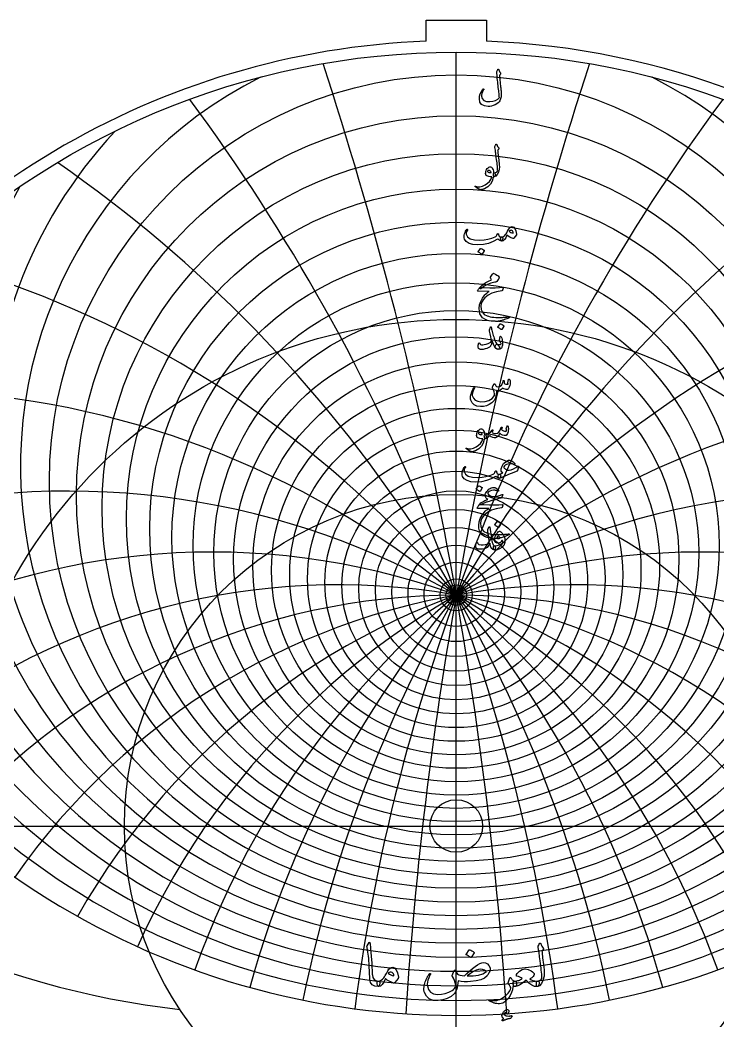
# Model space of a CAD drawing. Header units: millimetres. Extents: x -80 to 80, y -80 to 82.
# Drawn here: x -44.6 to 26.8, y -20 to 82.5 of the extents above; entities that cross this region are included whole.
import ezdxf

# ---------------------------------------------------------------- set-up
doc = ezdxf.new("R2010")
doc.units = ezdxf.units.MM
for name, color, linetype in [('CUT_INNER', 6, 'Continuous'), ('CUT_OUTER', 1, 'Continuous'), ('ENGRAVE', 7, 'Continuous'), ('ENGRAVE_FINE', 8, 'Continuous'), ('TEXT', 5, 'Continuous')]:
    doc.layers.add(name, color=color, linetype=linetype)

msp = doc.modelspace()

# ---------------------------------------------------------------- linework, layer by layer
at = {"layer": 'CUT_INNER'}
msp.add_circle((0, 0), 2.69, dxfattribs=at)
at = {"layer": 'CUT_OUTER'}
for points in [[(-3.08, 82.482), (3.08, 82.482), (3.08, 80.3107)], [(-3.08, 80.3107), (-3.08, 82.482)]]:
    msp.add_lwpolyline(points, dxfattribs=at)
for centre, radius, start, end in [((-0.0002, -0.0002), 80.3699, 149.413866, 87.803582), ((-0.0008, 0.0008), 80.3689, 92.195702, 149.41427)]:
    msp.add_arc(centre, radius, start, end, dxfattribs=at)
at = {"layer": 'ENGRAVE'}
for points in [[(0, -79.2), (0, 79.2)], [(-79.2, 0), (79.2, 0)]]:
    msp.add_lwpolyline(points, dxfattribs=at)
for centre, radius in [((0, 0), 79.2), ((0, 33.845), 38.8369), ((0, 28.7029), 26.8925), ((0, 0), 51.8435), ((0, 25.706), 17.0304), ((0, 0), 33.9362), ((0, 24.1228), 8.2726), ((0, 23.6264), 1.056)]:
    msp.add_circle(centre, radius, dxfattribs=at)
for centre, radius, start, end in [((0, 42.7672), 54.7362, 161.989839, 18.010161), ((0, 59.6391), 79.0226, 201.985792, 338.014208), ((0, -45.0669), 68.6933, 41, 139), ((0, -45.0669), 68.6933, 41, 139), ((-18.3793, 68.5924), 87.9231, 226.370944, 263.540169)]:
    msp.add_arc(centre, radius, start, end, dxfattribs=at)
at = {"layer": 'ENGRAVE_FINE'}
for centre, radius in [((0, 35.2478), 41.6134), ((0, 32.5867), 36.2119), ((0, 31.4563), 33.7199), ((0, 30.4399), 31.3448), ((0, 29.5254), 29.073), ((0, 27.9636), 24.7927), ((0, 27.3002), 22.7645), ((0, 26.7063), 20.7995), ((0, 26.1765), 18.8904), ((0, 25.291), 15.2136), ((0, 24.9278), 13.4344), ((0, 24.6136), 11.6876), ((0, 24.346), 9.9685), ((0, 23.9424), 6.5958), ((0, 23.8034), 4.9339), ((0, 23.7048), 3.2832), ((0, 23.646), 1.6398)]:
    msp.add_circle(centre, radius, dxfattribs=at)
for centre, radius, start, end in [((-389.579, -45.0669), 395.5889, 3.747031, 18.1283), ((-389.579, -45.0669), 395.5889, 3.747031, 18.1283), ((389.579, -45.0669), 395.5889, 161.8717, 176.252969), ((389.579, -45.0669), 395.5889, 161.8717, 176.252969), ((0, 36.815), 44.563, 116.694811, 63.305189), ((-188.7333, -45.0669), 200.8457, 7.543642, 36.486596), ((-188.7333, -45.0669), 200.8457, 7.543642, 36.486596), ((188.7333, -45.0669), 200.8457, 143.513404, 172.456358), ((188.7333, -45.0669), 200.8457, 143.513404, 172.456358), ((0, 38.5703), 47.7117, 137.032807, 42.967193), ((-118.9803, -45.0669), 137.3866, 11.441846, 55.306369), ((-118.9803, -45.0669), 137.3866, 11.441846, 55.306369), ((118.9803, -45.0669), 137.3866, 124.693631, 168.558154), ((118.9803, -45.0669), 137.3866, 124.693631, 168.558154), ((0, 40.5427), 51.0904, 150.83708, 29.16292), ((-81.8655, -45.0669), 106.8678, 15.498747, 74.808085), ((-81.8655, -45.0669), 106.8678, 15.498747, 74.808085), ((81.8655, -45.0669), 106.8678, 105.191915, 164.501253), ((81.8655, -45.0669), 106.8678, 105.191915, 164.501253), ((0, 45.2872), 58.6948, 171.599741, 8.400259), ((0, 48.1564), 63.0223, 180.171885, 359.828115), ((-57.6405, -45.0669), 89.6727, 19.779688, 95.149815), ((-57.6405, -45.0669), 89.6727, 19.779688, 95.149815), ((57.6405, -45.0669), 89.6727, 84.850185, 160.220312), ((57.6405, -45.0669), 89.6727, 84.850185, 160.220312), ((0, 51.4428), 67.789, 187.98681, 352.01319), ((0, 55.233), 73.0841, 195.219112, 344.780888), ((-39.6601, -45.0669), 79.3202, 24.362203, 114.146841), ((-39.6601, -45.0669), 79.3202, 24.362203, 114.146841), ((39.6601, -45.0669), 79.3202, 65.853159, 155.637797), ((39.6601, -45.0669), 79.3202, 65.853159, 155.637797), ((-25.0023, -45.0669), 73.1019, 29.341216, 123.798896), ((-25.0023, -45.0669), 73.1019, 29.341216, 123.798896), ((25.0023, -45.0669), 73.1019, 56.201104, 150.658784), ((25.0023, -45.0669), 73.1019, 56.201104, 150.658784), ((-12.1125, -45.0669), 69.753, 34.836047, 131.966559), ((-12.1125, -45.0669), 69.753, 34.836047, 131.966559), ((12.1125, -45.0669), 69.753, 48.033441, 145.163953), ((12.1125, -45.0669), 69.753, 48.033441, 145.163953), ((0, 112.7436), 142.0752, 236.207433, 303.792567)]:
    msp.add_arc(centre, radius, start, end, dxfattribs=at)
at = {"layer": 'TEXT'}
for points in [[(4.2412, 77.4251), (4.2494, 77.4394), (4.26, 77.4497), (4.2729, 77.4558), (4.2881, 77.4579), (4.3033, 77.4552), (4.3162, 77.4473), (4.3267, 77.4342), (4.3349, 77.4157), (4.3785, 77.3083), (4.4251, 77.2155), (4.4746, 77.1373), (4.527, 77.0738), (4.5425, 77.051), (4.5469, 77.0246), (4.5401, 76.9947), (4.5223, 76.9614), (4.5109, 76.9453), (4.5, 76.9298), (4.4898, 76.9148), (4.4801, 76.9005), (4.471, 76.887), (4.4626, 76.8747), (4.4547, 76.8636), (4.4473, 76.8536), (4.435, 76.8355), (4.4263, 76.8138), (4.421, 76.7887), (4.4192, 76.76), (4.4248, 76.679), (4.4321, 76.5908), (4.4412, 76.4952), (4.452, 76.3923), (4.4643, 76.2821), (4.4778, 76.1645), (4.4924, 76.0397), (4.5082, 75.9075), (4.5259, 75.7756), (4.5416, 75.6516), (4.5552, 75.5356), (4.5668, 75.4274), (4.5766, 75.3269), (4.5849, 75.2336), (4.5918, 75.1477), (4.5972, 75.0691), (4.6034, 74.8364), (4.5843, 74.6159), (4.5401, 74.4078), (4.4708, 74.2119), (4.4031, 74.0969), (4.2986, 73.9906), (4.1572, 73.8931), (3.9789, 73.8044), (3.7857, 73.731), (3.6042, 73.6792), (3.4344, 73.649), (3.2764, 73.6405), (2.8806, 73.695), (2.5972, 73.8443), (2.4262, 74.0884), (2.3677, 74.4274), (2.3882, 74.68), (2.4543, 74.9274), (2.5662, 75.1695), (2.7237, 75.4063), (2.7357, 75.4201), (2.7483, 75.4286), (2.7614, 75.4318), (2.7752, 75.4298), (2.7898, 75.4242), (2.801, 75.4169), (2.8086, 75.4078), (2.8127, 75.397), (2.8156, 75.3809), (2.815, 75.3653), (2.8109, 75.3504), (2.8033, 75.3361), (2.6959, 75.1268), (2.6218, 74.9485), (2.5811, 74.8012), (2.5738, 74.685), (2.6519, 74.4347), (2.8209, 74.26), (3.0805, 74.1607), (3.4309, 74.137), (3.7468, 74.1713), (4.0152, 74.2506), (4.2363, 74.375), (4.4099, 74.5445), (4.4062, 74.6263), (4.3999, 74.7219), (4.391, 74.8312), (4.3794, 74.9543), (4.3649, 75.0915), (4.3472, 75.243), (4.3263, 75.4088), (4.3021, 75.589), (4.2793, 75.7749), (4.2576, 75.9579), (4.2371, 76.1379), (4.2178, 76.315), (4.2, 76.4892), (4.1839, 76.6604), (4.1695, 76.8288), (4.1569, 76.9942), (4.1382, 77.1534), (4.1391, 77.1716), (4.1417, 77.1885), (4.1461, 77.2044), (4.1523, 77.219)], [(3.9579, 69.5259), (3.9895, 69.6023), (4.0141, 69.6629), (4.0316, 69.7077), (4.0422, 69.7367), (4.0504, 69.7552), (4.0609, 69.7683), (4.0738, 69.7762), (4.089, 69.7789), (4.1063, 69.7759), (4.1206, 69.7672), (4.1321, 69.7525), (4.1405, 69.732), (4.1795, 69.6316), (4.226, 69.5412), (4.2802, 69.4607), (4.3419, 69.3901), (4.3592, 69.3676), (4.3642, 69.3421), (4.3569, 69.3137), (4.3373, 69.2824), (4.2342, 69.1372), (4.2412, 69.0722), (4.2483, 69.0084), (4.2553, 68.9457), (4.2623, 68.8843), (4.2693, 68.8239), (4.2764, 68.7648), (4.2834, 68.7069), (4.2904, 68.6501), (4.3551, 68.1243), (4.3946, 67.7133), (4.409, 67.417), (4.3982, 67.2355), (4.3097, 66.9062), (4.1944, 66.6629), (4.0521, 66.5057), (3.8829, 66.4346), (3.8782, 66.4346), (3.8736, 66.4346), (3.8689, 66.4346), (3.8642, 66.4346), (3.8364, 66.4609), (3.8185, 66.5212), (3.8106, 66.6155), (3.8127, 66.7437), (3.8171, 66.7911), (3.8302, 66.8257), (3.8522, 66.8474), (3.8829, 66.8561), (4.0018, 66.8798), (4.1007, 66.9229), (4.1798, 66.9852), (4.2389, 67.0669), (4.235, 67.165), (4.2278, 67.2765), (4.2174, 67.4015), (4.2038, 67.54), (4.1872, 67.6913), (4.1681, 67.855), (4.1463, 68.0309), (4.1218, 68.2191), (4.0993, 68.4042), (4.0785, 68.5704), (4.0595, 68.718), (4.0422, 68.8468), (4.0273, 68.9569), (4.0152, 69.0482), (4.0062, 69.1208), (4, 69.1747), (3.9532, 69.4416), (3.9517, 69.468), (3.952, 69.4908), (3.9541, 69.5101), (3.9579, 69.5259)], [(3.7893, 66.3831), (3.6795, 65.9975), (3.4953, 65.6746), (3.2368, 65.4144), (2.904, 65.2168), (2.8575, 65.1967), (2.8115, 65.1787), (2.7661, 65.1628), (2.7213, 65.1489), (2.6774, 65.1373), (2.6347, 65.1284), (2.5931, 65.1221), (2.5527, 65.1184), (2.452, 65.1328), (2.3185, 65.1852), (2.1522, 65.2756), (1.9532, 65.4041), (1.9318, 65.4226), (1.9192, 65.4404), (1.9154, 65.4577), (1.9204, 65.4744), (1.9315, 65.4873), (1.9461, 65.4931), (1.9643, 65.492), (1.986, 65.4838), (2.1929, 65.4167), (2.4251, 65.417), (2.6824, 65.4846), (2.9649, 65.6196), (3.1956, 65.7762), (3.3864, 65.9603), (3.5375, 66.172), (3.6487, 66.4112), (3.6479, 66.4197), (3.6452, 66.4264), (3.6408, 66.4314), (3.6347, 66.4346), (3.4734, 66.444), (3.3361, 66.4627), (3.2228, 66.4908), (3.1335, 66.5283), (3.0644, 66.5862), (3.0211, 66.6664), (3.0035, 66.7689), (3.0117, 66.8936), (3.0144, 66.9101), (3.0176, 66.927), (3.0214, 66.9441), (3.0258, 66.9615), (3.0308, 66.9795), (3.0363, 66.9984), (3.0425, 67.0182), (3.0492, 67.0388), (3.1042, 67.1726), (3.171, 67.2835), (3.2494, 67.3717), (3.3396, 67.4369), (3.4318, 67.4727), (3.5164, 67.4721), (3.5934, 67.4352), (3.6628, 67.362), (3.7234, 67.2601), (3.7693, 67.1419), (3.8007, 67.0072), (3.8174, 66.8561), (3.8266, 66.8563), (3.8355, 66.8567), (3.8441, 66.8575), (3.8525, 66.8585), (3.8608, 66.8595), (3.8695, 66.8602), (3.8784, 66.8607), (3.8876, 66.8608), (3.9192, 66.8541), (3.9438, 66.8339), (3.9614, 66.8002), (3.9719, 66.7531), (3.9763, 66.7013), (3.9754, 66.6489), (3.9693, 66.5959), (3.9579, 66.5423), (3.9429, 66.4952), (3.9263, 66.4615), (3.9078, 66.4413), (3.8876, 66.4346), (3.7986, 66.4346), (3.798, 66.4261), (3.7963, 66.4147), (3.7934, 66.4003), (3.7893, 66.3831)], [(3.5644, 66.9077), (3.5152, 66.9934), (3.4614, 67.054), (3.4028, 67.0895), (3.3396, 67.0997), (3.3018, 67.0897), (3.2682, 67.0739), (3.2386, 67.0523), (3.2131, 67.0248), (3.2049, 67.0101), (3.2038, 66.9943), (3.2096, 66.9773), (3.2225, 66.9592), (3.2708, 66.9167), (3.3408, 66.8878), (3.4324, 66.8722), (3.5457, 66.8702), (3.5574, 66.8725), (3.5644, 66.8796), (3.5668, 66.8913), (3.5644, 66.9077)], [(1.0679, 61.0465), (1.0846, 61.0646), (1.1019, 61.0723), (1.1197, 61.0693), (1.1382, 61.0559), (1.1522, 61.0383), (1.1569, 61.0184), (1.1522, 60.9961), (1.1382, 60.9716), (1.0668, 60.8609), (1.0211, 60.7584), (1.0012, 60.6642), (1.007, 60.5781), (1.1537, 60.2953), (1.4391, 60.098), (1.8633, 59.9862), (2.4262, 59.9598), (2.844, 59.9906), (3.2448, 60.0547), (3.6285, 60.1522), (3.9953, 60.283), (4.06, 60.3214), (4.1136, 60.3802), (4.1561, 60.4596), (4.1874, 60.5594), (4.1979, 60.5878), (4.2155, 60.6074), (4.2401, 60.6182), (4.2717, 60.6203), (4.2942, 60.6106), (4.3103, 60.591), (4.32, 60.5614), (4.3232, 60.5219), (4.3452, 60.4241), (4.4064, 60.3509), (4.5068, 60.3023), (4.6464, 60.2783), (4.6968, 60.2672), (4.7307, 60.2385), (4.7483, 60.1923), (4.7494, 60.1285), (4.7325, 60.0096), (4.7096, 59.9247), (4.6809, 59.8738), (4.6464, 59.8568), (4.5436, 59.8703), (4.4462, 59.9107), (4.354, 59.978), (4.267, 60.0723), (4.2597, 60.0761), (4.2471, 60.0734), (4.2292, 60.0643), (4.2061, 60.0488), (3.7693, 59.8029), (3.2928, 59.6273), (2.7764, 59.5219), (2.2202, 59.4868), (1.7061, 59.5219), (1.3068, 59.6273), (1.0223, 59.8029), (0.8525, 60.0488), (0.8138, 60.1861), (0.8009, 60.3264), (0.8138, 60.4695), (0.8525, 60.6156), (0.9046, 60.7514), (0.9579, 60.8685), (1.0123, 60.9669), (1.0679, 61.0465)], [(5.7331, 61.3463), (5.8797, 61.2942), (6.0012, 61.1472), (6.0975, 60.9054), (6.1687, 60.5687), (6.1713, 60.5444), (6.1698, 60.5231), (6.1643, 60.5046), (6.1546, 60.4891), (5.897, 60.1659), (5.8791, 60.1463), (5.8584, 60.1343), (5.8346, 60.1299), (5.808, 60.1331), (5.6329, 60.1929), (5.4684, 60.269), (5.3144, 60.3615), (5.171, 60.4704), (5.0554, 60.2019), (4.9286, 60.0102), (4.7907, 59.8951), (4.6417, 59.8568), (4.625, 59.8629), (4.6078, 59.8814), (4.5899, 59.9121), (4.5715, 59.9552), (4.5431, 60.0617), (4.5328, 60.1472), (4.5407, 60.2116), (4.5668, 60.2549), (4.582, 60.2652), (4.5996, 60.2725), (4.6195, 60.2769), (4.6417, 60.2783), (4.7483, 60.2965), (4.8525, 60.3463), (4.9544, 60.4276), (5.0539, 60.5406), (5.0975, 60.6062), (5.1628, 60.7139), (5.2497, 60.8638), (5.3583, 61.0559), (5.4432, 61.1829), (5.534, 61.2737), (5.6306, 61.3281), (5.7331, 61.3463)], [(5.3958, 60.8872), (5.4836, 60.8141), (5.5832, 60.7538), (5.6944, 60.7063), (5.8174, 60.6718), (5.8106, 60.764), (5.7858, 60.8392), (5.7427, 60.8975), (5.6815, 60.9388), (5.611, 60.9601), (5.5398, 60.9587), (5.4681, 60.9344), (5.3958, 60.8872)], [(2.4871, 59.1027), (2.493, 59.1085), (2.5012, 59.1121), (2.5117, 59.1132), (2.5246, 59.1121), (2.6156, 59.0752), (2.7014, 59.0301), (2.7819, 58.9768), (2.8572, 58.9153), (2.8645, 58.906), (2.8677, 58.8966), (2.8668, 58.8872), (2.8618, 58.8779), (2.6417, 58.5219), (2.6335, 58.5134), (2.623, 58.5114), (2.6101, 58.5157), (2.5949, 58.5266), (2.5817, 58.5359), (2.5609, 58.55), (2.5325, 58.5687), (2.4965, 58.5922), (2.4523, 58.6203), (2.3993, 58.653), (2.3375, 58.6905), (2.267, 58.7327), (2.2576, 58.7397), (2.2529, 58.7467), (2.2529, 58.7537), (2.2576, 58.7608)], [(3.9532, 55.6494), (3.5439, 55.5425), (3.1827, 55.4046), (2.8695, 55.2357), (2.6042, 55.0358), (2.5635, 55.0051), (2.5258, 54.9878), (2.4909, 54.984), (2.459, 54.9936), (2.4219, 55.0378), (2.4274, 55.1002), (2.4757, 55.1807), (2.5668, 55.2794), (2.7819, 55.4579), (3.0293, 55.6189), (3.3089, 55.7624), (3.6206, 55.8883), (3.5316, 56.0194), (3.515, 56.0522), (3.507, 56.085), (3.5079, 56.1178), (3.5176, 56.1506), (3.5805, 56.2756), (3.6382, 56.3789), (3.6906, 56.4606), (3.7377, 56.5206), (3.7679, 56.549), (3.7974, 56.5639), (3.8264, 56.5654), (3.8548, 56.5534), (4.0196, 56.4603), (4.1581, 56.373), (4.2702, 56.2917), (4.356, 56.2161), (4.3727, 56.1918), (4.3806, 56.1611), (4.3797, 56.1239), (4.3701, 56.0803), (4.3399, 56.0121), (4.2916, 55.9292), (4.2251, 55.8318), (4.1405, 55.7196), (4.1183, 55.703), (4.0797, 55.6857), (4.0246, 55.6678), (3.9532, 55.6494)], [(2.8478, 55.1061), (3.4488, 55.085), (3.9684, 55.0826), (4.4066, 55.099), (4.7635, 55.1342), (4.7745, 55.1355), (4.784, 55.1347), (4.792, 55.132), (4.7986, 55.1271), (4.8035, 55.1205), (4.8062, 55.1125), (4.807, 55.103), (4.8057, 55.092), (4.7964, 55.0493), (4.7875, 55.01), (4.7789, 54.9743), (4.7705, 54.9421), (4.7625, 54.9134), (4.7547, 54.8883), (4.7472, 54.8666), (4.7401, 54.8484), (4.7249, 54.8195), (4.7073, 54.7981), (4.6874, 54.7843), (4.6651, 54.7782), (4.1241, 54.6801), (3.6534, 54.5264), (3.2529, 54.3171), (2.9227, 54.0522), (2.7559, 53.8616), (2.6347, 53.6599), (2.5591, 53.4471), (2.5293, 53.2231), (2.558, 52.8716), (2.6721, 52.585), (2.8718, 52.3634), (3.1569, 52.2067), (3.3048, 52.1593), (3.4672, 52.1201), (3.6443, 52.0891), (3.8361, 52.0662), (4.0422, 52.0513), (4.2623, 52.044), (4.4965, 52.0443), (4.7448, 52.0522), (4.833, 52.0571), (4.9198, 52.0627), (5.0052, 52.0689), (5.089, 52.0756), (5.1708, 52.0829), (5.25, 52.0908), (5.3266, 52.0993), (5.4005, 52.1084), (5.423, 52.1095), (5.4391, 52.1037), (5.4488, 52.0908), (5.452, 52.0709), (5.4503, 52.0478), (5.445, 52.0299), (5.4362, 52.0173), (5.4239, 52.01), (5.2916, 51.9541), (5.1663, 51.9035), (5.048, 51.8581), (4.9368, 51.818), (4.8329, 51.7828), (4.7366, 51.7524), (4.6479, 51.7266), (4.5668, 51.7056), (4.4905, 51.69), (4.4163, 51.6763), (4.3441, 51.6643), (4.274, 51.654), (4.2057, 51.6461), (4.1388, 51.6412), (4.0734, 51.6391), (4.0094, 51.64), (3.5726, 51.6739), (3.2085, 51.7477), (2.9169, 51.8613), (2.6979, 52.0147), (2.5372, 52.2064), (2.4251, 52.4304), (2.3615, 52.6865), (2.3466, 52.9749), (2.3926, 53.3326), (2.5024, 53.6798), (2.676, 54.0165), (2.9134, 54.3426), (3.0062, 54.4412), (3.1113, 54.5358), (3.2287, 54.6262), (3.3583, 54.7126), (2.2248, 54.722), (2.1976, 54.7337), (2.1862, 54.7548), (2.1906, 54.7852), (2.2108, 54.825), (2.2488, 54.883), (2.2834, 54.9351), (2.3144, 54.9813), (2.3419, 55.0217), (2.3659, 55.056), (2.3864, 55.0838), (2.4034, 55.1052), (2.4169, 55.1201), (2.4473, 55.1227), (2.5293, 55.1213), (2.6628, 55.1157), (2.8478, 55.1061)], [(4.4942, 51.3872), (4.5, 51.393), (4.5082, 51.3965), (4.5188, 51.3977), (4.5316, 51.3965), (4.6227, 51.3596), (4.7085, 51.3146), (4.789, 51.2613), (4.8642, 51.1998), (4.8715, 51.1904), (4.8747, 51.1811), (4.8739, 51.1717), (4.8689, 51.1623), (4.6487, 50.8064), (4.6405, 50.7979), (4.63, 50.7958), (4.6171, 50.8002), (4.6019, 50.811), (4.5887, 50.8204), (4.5679, 50.8345), (4.5395, 50.8532), (4.5035, 50.8766), (4.4593, 50.9047), (4.4064, 50.9375), (4.3446, 50.975), (4.274, 51.0171), (4.2647, 51.0242), (4.26, 51.0312), (4.26, 51.0382), (4.2647, 51.0452)], [(3.5902, 50.9844), (3.6171, 50.8615), (3.6464, 50.7367), (3.678, 50.6098), (3.712, 50.4808), (3.7483, 50.3492), (3.7869, 50.2144), (3.8279, 50.0764), (3.8712, 49.9352), (3.9587, 49.6811), (4.0387, 49.4902), (4.111, 49.3626), (4.1757, 49.2982), (4.2322, 49.2598), (4.2893, 49.2057), (4.3469, 49.1357), (4.4052, 49.0499), (4.4602, 48.9436), (4.4754, 48.8637), (4.4508, 48.8102), (4.3864, 48.7829), (4.1783, 48.804), (3.9942, 48.9422), (3.834, 49.1975), (3.6979, 49.5698), (3.695, 49.576), (3.6909, 49.5804), (3.6856, 49.583), (3.6792, 49.5839), (3.6745, 49.583), (3.6698, 49.5804), (3.6651, 49.576), (3.6604, 49.5698), (3.6473, 49.5095), (3.6312, 49.4457), (3.6121, 49.3784), (3.5902, 49.3075), (3.5662, 49.2405), (3.541, 49.1846), (3.5147, 49.1398), (3.4871, 49.1061), (3.3882, 49.0198), (3.2647, 48.9434), (3.1165, 48.8769), (2.9438, 48.8204), (2.7682, 48.7785), (2.6159, 48.7607), (2.4871, 48.7668), (2.3817, 48.797), (2.2916, 48.8725), (2.2506, 49.0054), (2.2588, 49.1957), (2.3162, 49.4434), (2.3217, 49.4516), (2.3291, 49.4574), (2.3381, 49.4609), (2.349, 49.4621), (2.3618, 49.4606), (2.3724, 49.4562), (2.3806, 49.4489), (2.3864, 49.4387), (2.4087, 49.3869), (2.4333, 49.3438), (2.4602, 49.3096), (2.4895, 49.2841), (2.5808, 49.2501), (2.7049, 49.242), (2.8618, 49.2595), (3.0515, 49.3028), (3.2538, 49.3678), (3.411, 49.441), (3.5231, 49.5224), (3.5902, 49.612), (3.6013, 49.7027), (3.5832, 49.8579), (3.5357, 50.0774), (3.459, 50.3614), (3.4222, 50.511), (3.4005, 50.6319), (3.3941, 50.7241), (3.4028, 50.7876), (3.4918, 51.0406), (3.5015, 51.0672), (3.5117, 51.0862), (3.5226, 51.0976), (3.534, 51.1014), (3.548, 51.0941), (3.5621, 51.0722), (3.5761, 51.0356), (3.5902, 50.9844)], [(4.5363, 49.4715), (4.5088, 49.5174), (4.4825, 49.5569), (4.4573, 49.59), (4.4333, 49.6167), (4.416, 49.6395), (4.4064, 49.6658), (4.4043, 49.6957), (4.4099, 49.7291), (4.5082, 50.085), (4.522, 50.1161), (4.5398, 50.1249), (4.5618, 50.1114), (4.5879, 50.0757), (4.6271, 49.9999), (4.6605, 49.9082), (4.688, 49.8008), (4.7096, 49.6776), (4.7222, 49.5593), (4.7272, 49.4434), (4.7246, 49.3298), (4.7143, 49.2185), (4.6976, 49.1216), (4.6757, 49.037), (4.6484, 48.9647), (4.616, 48.9047), (4.5758, 48.8602), (4.5211, 48.8251), (4.4517, 48.7993), (4.3677, 48.7829), (4.2816, 48.7797), (4.2014, 48.7935), (4.1271, 48.8242), (4.0586, 48.8719), (4.0056, 48.9325), (3.9778, 49.0019), (3.9751, 49.0801), (3.9977, 49.167), (4.0337, 49.2381), (4.0761, 49.2829), (4.125, 49.3014), (4.1804, 49.2935), (4.308, 49.2627), (4.4192, 49.2595), (4.5141, 49.2838), (4.5925, 49.3356), (4.5943, 49.3494), (4.5855, 49.3766), (4.5662, 49.4173), (4.5363, 49.4715)], [(5.3443, 45.6951), (5.3525, 45.7156), (5.363, 45.7302), (5.3759, 45.739), (5.3911, 45.742), (5.4107, 45.7396), (5.4274, 45.7326), (5.4412, 45.7209), (5.452, 45.7045), (5.4787, 45.6459), (5.4977, 45.5733), (5.5091, 45.4867), (5.5129, 45.386), (5.5027, 45.2215), (5.4719, 45.0651), (5.4207, 44.917), (5.349, 44.7771), (5.3244, 44.7434), (5.2975, 44.7174), (5.2682, 44.6989), (5.2366, 44.6881), (5.1221, 44.6808), (4.9989, 44.701), (4.8668, 44.7487), (4.726, 44.8239), (4.6075, 44.6614), (4.4672, 44.5534), (4.3054, 44.4998), (4.1218, 44.5007), (4.1158, 44.4019), (4.1072, 44.3069), (4.0959, 44.2157), (4.082, 44.1284), (4.0655, 44.0442), (4.0463, 43.9627), (4.0245, 43.8838), (4, 43.8075), (3.9432, 43.6699), (3.8665, 43.5429), (3.7699, 43.4264), (3.6534, 43.3204), (3.3809, 43.1389), (3.0925, 43.0113), (2.7884, 42.9375), (2.4684, 42.9176), (2.108, 42.9665), (1.8232, 43.0944), (1.6139, 43.3014), (1.4801, 43.5874), (1.462, 43.6904), (1.459, 43.8122), (1.4713, 43.9527), (1.4988, 44.112), (1.543, 44.2864), (1.6054, 44.4679), (1.6859, 44.6565), (1.7846, 44.852), (1.7925, 44.8643), (1.8021, 44.8731), (1.8135, 44.8784), (1.8267, 44.8801), (1.8399, 44.8789), (1.8513, 44.8754), (1.861, 44.8696), (1.8689, 44.8614), (1.8741, 44.8494), (1.8759, 44.8368), (1.8741, 44.8236), (1.8689, 44.8099), (1.7436, 44.5496), (1.6628, 44.3356), (1.6265, 44.1679), (1.6347, 44.0464), (1.7529, 43.7785), (1.9391, 43.5839), (2.1932, 43.4624), (2.5152, 43.4141), (2.9655, 43.4428), (3.3466, 43.5569), (3.6587, 43.7566), (3.9017, 44.0417), (3.9008, 44.2296), (3.87, 44.4281), (3.8095, 44.6371), (3.719, 44.8567), (3.7076, 44.8789), (3.7014, 44.8989), (3.7006, 44.9164), (3.7049, 44.9316), (3.7301, 44.9839), (3.7541, 45.0329), (3.777, 45.0787), (3.7986, 45.1213), (3.8191, 45.1601), (3.8384, 45.1945), (3.8566, 45.2245), (3.8736, 45.2501), (3.8832, 45.261), (3.8935, 45.2654), (3.9043, 45.2633), (3.9157, 45.2548), (3.9216, 45.2484), (3.9298, 45.2384), (3.9403, 45.225), (3.9532, 45.208), (3.9678, 45.1875), (3.9836, 45.1635), (4.0006, 45.136), (4.0188, 45.1049), (4.0556, 45.0452), (4.0867, 45.0019), (4.1119, 44.975), (4.1312, 44.9644), (4.253, 44.9542), (4.3747, 44.975), (4.4965, 45.0268), (4.6183, 45.1096), (4.6625, 45.1647), (4.7061, 45.2548), (4.7492, 45.3801), (4.7916, 45.5405), (4.7957, 45.5558), (4.8033, 45.5686), (4.8144, 45.5792), (4.8291, 45.5874), (4.8428, 45.5927), (4.856, 45.5944), (4.8686, 45.5927), (4.8806, 45.5874), (4.8985, 45.5581), (4.9052, 45.5031), (4.9008, 45.4223), (4.8853, 45.3157), (4.9798, 45.2578), (5.0808, 45.2197), (5.1883, 45.2016), (5.3021, 45.2033), (5.3007, 45.2376), (5.2963, 45.2654), (5.289, 45.2867), (5.2787, 45.3017), (5.267, 45.3157), (5.26, 45.3298), (5.2576, 45.3438), (5.26, 45.3579)], [(2.8689, 39.569), (2.7591, 39.1835), (2.575, 38.8606), (2.3165, 38.6004), (1.9836, 38.4028), (1.9371, 38.3827), (1.8911, 38.3647), (1.8457, 38.3487), (1.8009, 38.3348), (1.757, 38.3233), (1.7143, 38.3143), (1.6727, 38.308), (1.6323, 38.3044), (1.5316, 38.3187), (1.3981, 38.3711), (1.2319, 38.4616), (1.0328, 38.5901), (1.0114, 38.6085), (0.9988, 38.6264), (0.995, 38.6437), (1, 38.6604), (1.0111, 38.6732), (1.0258, 38.6791), (1.0439, 38.6779), (1.0656, 38.6697), (1.2725, 38.6027), (1.5047, 38.603), (1.762, 38.6706), (2.0445, 38.8056), (2.2752, 38.9622), (2.4661, 39.1463), (2.6171, 39.358), (2.7284, 39.5971), (2.7275, 39.6056), (2.7248, 39.6124), (2.7205, 39.6173), (2.7143, 39.6206), (2.553, 39.6299), (2.4157, 39.6487), (2.3024, 39.6768), (2.2131, 39.7142), (2.144, 39.7722), (2.1007, 39.8524), (2.0832, 39.9549), (2.0913, 40.0796), (2.094, 40.0961), (2.0972, 40.113), (2.101, 40.1301), (2.1054, 40.1475), (2.1104, 40.1655), (2.1159, 40.1844), (2.1221, 40.2041), (2.1288, 40.2248), (2.1839, 40.3586), (2.2506, 40.4695), (2.3291, 40.5576), (2.4192, 40.6229), (2.5114, 40.6586), (2.596, 40.658), (2.673, 40.6212), (2.7424, 40.548), (2.803, 40.4461), (2.849, 40.3278), (2.8803, 40.1932), (2.897, 40.0421), (2.9062, 40.0423), (2.9151, 40.0427), (2.9238, 40.0434), (2.9321, 40.0444), (2.9404, 40.0455), (2.9491, 40.0462), (2.958, 40.0466), (2.9672, 40.0468), (2.9988, 40.0401), (3.0234, 40.0199), (3.041, 39.9862), (3.0515, 39.9391), (3.0559, 39.8872), (3.0551, 39.8348), (3.0489, 39.7819), (3.0375, 39.7283), (3.0226, 39.6812), (3.0059, 39.6475), (2.9874, 39.6273), (2.9672, 39.6206), (2.8782, 39.6206), (2.8777, 39.6121), (2.8759, 39.6007), (2.873, 39.5863), (2.8689, 39.569)], [(2.644, 40.0936), (2.5949, 40.1794), (2.541, 40.24), (2.4825, 40.2754), (2.4192, 40.2857), (2.3815, 40.2757), (2.3478, 40.2599), (2.3182, 40.2382), (2.2928, 40.2107), (2.2846, 40.1961), (2.2834, 40.1803), (2.2892, 40.1633), (2.3021, 40.1452), (2.3504, 40.1027), (2.4204, 40.0737), (2.512, 40.0582), (2.6253, 40.0562), (2.637, 40.0585), (2.644, 40.0655), (2.6464, 40.0772), (2.644, 40.0936)], [(5.2342, 40.9555), (5.2445, 40.9625), (5.2565, 40.9601), (5.2702, 40.9484), (5.2857, 40.9274), (5.3024, 40.8916), (5.315, 40.8407), (5.3235, 40.7745), (5.3279, 40.6932), (5.3294, 40.6007), (5.3244, 40.5105), (5.313, 40.4227), (5.2951, 40.3372), (5.243, 40.1709), (5.185, 40.0515), (5.1212, 39.9789), (5.0516, 39.9531), (4.8867, 39.9628), (4.7342, 40.0058), (4.594, 40.0822), (4.4661, 40.192), (4.3782, 40.019), (4.274, 39.884), (4.1534, 39.7871), (4.0164, 39.7283), (3.8727, 39.7154), (3.7272, 39.7517), (3.5799, 39.8372), (3.4309, 39.9718), (3.3103, 39.8182), (3.1921, 39.7084), (3.0761, 39.6425), (2.9625, 39.6206), (2.9397, 39.6334), (2.9181, 39.6721), (2.8976, 39.7365), (2.8782, 39.8266), (2.8712, 39.9156), (2.8829, 39.9812), (2.9134, 40.0234), (2.9625, 40.0421), (3.1786, 40.091), (3.3677, 40.1861), (3.5299, 40.3275), (3.6651, 40.5152), (3.6724, 40.5254), (3.6804, 40.5327), (3.6888, 40.5371), (3.6979, 40.5386), (3.709, 40.5374), (3.719, 40.5339), (3.7278, 40.5281), (3.7354, 40.5199), (3.7398, 40.4947), (3.7295, 40.4519), (3.7046, 40.3916), (3.6651, 40.3138), (3.7169, 40.2538), (3.7974, 40.2096), (3.9066, 40.1812), (4.0445, 40.1686), (4.2164, 40.2046), (4.3665, 40.322), (4.4951, 40.5207), (4.6019, 40.8009), (4.6072, 40.8152), (4.6136, 40.8255), (4.6212, 40.8316), (4.63, 40.8337), (4.6432, 40.8325), (4.6546, 40.829), (4.6643, 40.8231), (4.6722, 40.8149), (4.678, 40.8032), (4.6815, 40.7915), (4.6827, 40.7798), (4.6815, 40.7681), (4.6347, 40.5714), (4.6894, 40.5228), (4.7553, 40.48), (4.8323, 40.4432), (4.9204, 40.4121), (5.0062, 40.3919), (5.0715, 40.3875), (5.1163, 40.399), (5.1405, 40.4262), (5.1485, 40.4678), (5.1441, 40.5269), (5.1274, 40.6036), (5.0984, 40.6978), (5.1034, 40.7245), (5.1277, 40.7763), (5.1713, 40.8533), (5.2342, 40.9555)], [(6.3747, 36.7485), (6.2811, 36.3738), (6.2705, 36.3556), (6.253, 36.3387), (6.2284, 36.3229), (6.1968, 36.3082), (6.1266, 36.2835), (6.0521, 36.2561), (5.9733, 36.2261), (5.89, 36.1935), (5.8023, 36.1585), (5.7102, 36.1215), (5.6138, 36.0824), (5.5129, 36.0412), (4.4356, 35.5729), (4.3864, 35.5837), (4.3466, 35.6162), (4.3162, 35.6703), (4.2951, 35.7462), (4.2916, 35.8267), (4.3138, 35.8949), (4.3619, 35.9508), (4.4356, 35.9944), (4.4448, 35.9986), (4.4631, 36.0067), (4.4905, 36.0186), (4.527, 36.0342), (4.5722, 36.0534), (4.6259, 36.0758), (4.6881, 36.1014), (4.7588, 36.1302), (4.6678, 36.2236), (4.6101, 36.3258), (4.5858, 36.4367), (4.5949, 36.5565), (4.685, 36.8413), (4.8384, 37.0822), (5.0551, 37.2792), (5.3349, 37.4323), (5.3961, 37.4467), (5.4672, 37.4429), (5.5483, 37.4209), (5.6394, 37.3808), (5.7339, 37.3261), (5.8209, 37.2649), (5.9002, 37.1973), (5.9719, 37.1232), (5.9921, 37.096), (6.0012, 37.0705), (5.9992, 37.0468), (5.986, 37.0249), (5.9661, 37.0079), (5.9438, 36.9991), (5.9192, 36.9985), (5.8923, 37.0061), (5.7521, 37.0503), (5.6031, 37.0705), (5.4453, 37.0667), (5.2787, 37.0389), (5.128, 36.9938), (5.0082, 36.9335), (4.9195, 36.858), (4.8619, 36.7672), (4.856, 36.7268), (4.8712, 36.6806), (4.9075, 36.6285), (4.9649, 36.5705), (5.0305, 36.5178), (5.0961, 36.4768), (5.1616, 36.4476), (5.2272, 36.43), (5.4236, 36.425), (5.6335, 36.4663), (5.8569, 36.5538), (6.0937, 36.6876), (6.1192, 36.7037), (6.1441, 36.7192), (6.1684, 36.7342), (6.1921, 36.7485), (6.2149, 36.762), (6.2366, 36.7743), (6.2571, 36.7854), (6.2764, 36.7953), (6.33, 36.8205), (6.3642, 36.8211), (6.3791, 36.7971), (6.3747, 36.7485)], [(0.8618, 36.7626), (0.8785, 36.7807), (0.8958, 36.7883), (0.9136, 36.7854), (0.9321, 36.7719), (0.9461, 36.7544), (0.9508, 36.7345), (0.9461, 36.7122), (0.9321, 36.6876), (0.8607, 36.577), (0.815, 36.4745), (0.7951, 36.3802), (0.8009, 36.2942), (0.9476, 36.0114), (1.233, 35.8141), (1.6572, 35.7022), (2.2202, 35.6759), (2.6379, 35.7066), (3.0387, 35.7707), (3.4224, 35.8682), (3.7893, 35.9991), (3.8539, 36.0374), (3.9075, 36.0963), (3.95, 36.1756), (3.9813, 36.2754), (3.9918, 36.3038), (4.0094, 36.3234), (4.034, 36.3343), (4.0656, 36.3363), (4.0881, 36.3267), (4.1042, 36.307), (4.1139, 36.2775), (4.1171, 36.238), (4.1391, 36.1402), (4.2003, 36.067), (4.3007, 36.0184), (4.4403, 35.9944), (4.4907, 35.9833), (4.5246, 35.9546), (4.5422, 35.9083), (4.5434, 35.8445), (4.5264, 35.7257), (4.5035, 35.6408), (4.4749, 35.5898), (4.4403, 35.5729), (4.3376, 35.5863), (4.2401, 35.6267), (4.1479, 35.694), (4.0609, 35.7883), (4.0536, 35.7921), (4.041, 35.7895), (4.0232, 35.7804), (4, 35.7649), (3.5633, 35.519), (3.0867, 35.3433), (2.5703, 35.238), (2.0141, 35.2028), (1.5, 35.238), (1.1007, 35.3433), (0.8162, 35.519), (0.6464, 35.7649), (0.6077, 35.9022), (0.5949, 36.0424), (0.6077, 36.1856), (0.6464, 36.3316), (0.6985, 36.4675), (0.7518, 36.5846), (0.8062, 36.6829), (0.8618, 36.7626)], [(2.281, 34.8187), (2.2869, 34.8246), (2.2951, 34.8281), (2.3056, 34.8293), (2.3185, 34.8281), (2.4096, 34.7912), (2.4953, 34.7461), (2.5758, 34.6929), (2.6511, 34.6314), (2.6584, 34.622), (2.6616, 34.6127), (2.6607, 34.6033), (2.6558, 34.5939), (2.4356, 34.2379), (2.4274, 34.2295), (2.4169, 34.2274), (2.404, 34.2318), (2.3888, 34.2426), (2.3756, 34.252), (2.3548, 34.2661), (2.3264, 34.2848), (2.2904, 34.3082), (2.2462, 34.3363), (2.1932, 34.3691), (2.1315, 34.4066), (2.0609, 34.4487), (2.0515, 34.4557), (2.0469, 34.4628), (2.0469, 34.4698), (2.0515, 34.4768)], [(4.7518, 33.9137), (4.7556, 33.8806), (4.7342, 33.8188), (4.6877, 33.7283), (4.616, 33.6092), (4.6007, 33.5899), (4.5832, 33.5741), (4.5633, 33.5618), (4.541, 33.553), (4.2412, 33.4704), (3.9743, 33.3961), (3.7401, 33.3299), (3.5387, 33.272), (3.37, 33.2225), (3.2342, 33.1818), (3.1312, 33.1499), (3.0609, 33.1268), (2.4942, 32.8738), (2.4543, 32.8709), (2.4239, 32.8762), (2.4028, 32.8896), (2.3911, 32.9113), (2.3908, 32.9192), (2.3946, 32.9289), (2.4025, 32.9403), (2.4145, 32.9535), (2.5299, 33.0618), (2.7026, 33.1759), (2.9327, 33.296), (3.2202, 33.4218), (3.142, 33.4886), (3.0761, 33.553), (3.0226, 33.6151), (2.9813, 33.6748), (2.9558, 33.7401), (2.9497, 33.8188), (2.9628, 33.911), (2.9953, 34.0167), (3.048, 34.1268), (3.1218, 34.2368), (3.2166, 34.3469), (3.3326, 34.457), (3.4587, 34.5521), (3.5796, 34.6174), (3.6953, 34.6528), (3.8056, 34.6584), (3.9552, 34.6282), (4.0902, 34.5659), (4.2105, 34.4713), (4.3162, 34.3446), (4.3256, 34.3288), (4.3302, 34.3141), (4.3302, 34.3007), (4.3256, 34.2884), (4.3153, 34.2769), (4.3033, 34.2708), (4.2895, 34.2699), (4.274, 34.2743), (4.2051, 34.2963), (4.1388, 34.3153), (4.0751, 34.3314), (4.0141, 34.3446), (3.956, 34.3545), (3.9011, 34.361), (3.8494, 34.3639), (3.801, 34.3633), (3.5993, 34.3396), (3.4298, 34.2825), (3.2925, 34.1921), (3.1874, 34.0682), (3.2992, 33.921), (3.4239, 33.8118), (3.5615, 33.7406), (3.712, 33.7076), (3.9359, 33.7052), (4.1768, 33.7404), (4.4347, 33.813), (4.7096, 33.923), (4.721, 33.9259), (4.7319, 33.9254), (4.7421, 33.9213), (4.7518, 33.9137)], [(2.808, 32.8879), (3.409, 32.8668), (3.9286, 32.8645), (4.3668, 32.8809), (4.7237, 32.916), (4.7347, 32.9173), (4.7442, 32.9166), (4.7522, 32.9138), (4.7588, 32.909), (4.7636, 32.9024), (4.7664, 32.8943), (4.7672, 32.8848), (4.7658, 32.8738), (4.7566, 32.8311), (4.7477, 32.7919), (4.7391, 32.7562), (4.7307, 32.724), (4.7227, 32.6953), (4.7149, 32.6701), (4.7074, 32.6484), (4.7003, 32.6303), (4.685, 32.6013), (4.6675, 32.5799), (4.6476, 32.5662), (4.6253, 32.56), (4.0843, 32.4619), (3.6136, 32.3083), (3.2131, 32.0989), (2.8829, 31.834), (2.7161, 31.6434), (2.5949, 31.4417), (2.5193, 31.2289), (2.4895, 31.005), (2.5182, 30.6534), (2.6323, 30.3668), (2.832, 30.1452), (3.1171, 29.9886), (3.265, 29.9411), (3.4274, 29.9019), (3.6045, 29.8709), (3.7963, 29.8481), (4.0024, 29.8331), (4.2225, 29.8258), (4.4567, 29.8261), (4.7049, 29.834), (4.7932, 29.839), (4.88, 29.8445), (4.9653, 29.8507), (5.0492, 29.8574), (5.131, 29.8647), (5.2102, 29.8726), (5.2868, 29.8811), (5.3607, 29.8902), (5.3832, 29.8914), (5.3993, 29.8855), (5.409, 29.8726), (5.4122, 29.8527), (5.4105, 29.8296), (5.4052, 29.8118), (5.3964, 29.7992), (5.3841, 29.7918), (5.2518, 29.7359), (5.1265, 29.6853), (5.0082, 29.6399), (4.897, 29.5998), (4.7931, 29.5647), (4.6968, 29.5342), (4.6081, 29.5085), (4.527, 29.4874), (4.4507, 29.4719), (4.3765, 29.4581), (4.3043, 29.4461), (4.2342, 29.4359), (4.1659, 29.428), (4.099, 29.423), (4.0335, 29.4209), (3.9696, 29.4218), (3.5328, 29.4558), (3.1686, 29.5296), (2.8771, 29.6431), (2.6581, 29.7965), (2.4974, 29.9883), (2.3853, 30.2122), (2.3217, 30.4684), (2.3068, 30.7567), (2.3528, 31.1145), (2.4625, 31.4616), (2.6361, 31.7983), (2.8736, 32.1244), (2.9664, 32.2231), (3.0714, 32.3176), (3.1888, 32.4081), (3.3185, 32.4944), (2.185, 32.5038), (2.1578, 32.5155), (2.1464, 32.5366), (2.1508, 32.567), (2.171, 32.6069), (2.209, 32.6648), (2.2436, 32.7169), (2.2746, 32.7632), (2.3021, 32.8036), (2.3261, 32.8378), (2.3466, 32.8656), (2.3636, 32.887), (2.3771, 32.9019), (2.4075, 32.9046), (2.4895, 32.9031), (2.623, 32.8975), (2.808, 32.8879)], [(4.1874, 31.1504), (4.1932, 31.1563), (4.2014, 31.1598), (4.212, 31.1609), (4.2249, 31.1598), (4.3159, 31.1229), (4.4017, 31.0778), (4.4822, 31.0245), (4.5574, 30.9631), (4.5647, 30.9537), (4.5679, 30.9443), (4.5671, 30.935), (4.5621, 30.9256), (4.3419, 30.5696), (4.3338, 30.5611), (4.3232, 30.5591), (4.3103, 30.5635), (4.2951, 30.5743), (4.2819, 30.5837), (4.2612, 30.5977), (4.2328, 30.6164), (4.1967, 30.6399), (4.1525, 30.668), (4.0996, 30.7008), (4.0378, 30.7382), (3.9672, 30.7804), (3.9579, 30.7874), (3.9532, 30.7944), (3.9532, 30.8015), (3.9579, 30.8085)], [(3.897, 28.668), (3.9309, 28.6516), (3.9579, 28.6258), (3.9778, 28.5907), (3.9907, 28.5462), (3.9991, 28.4911), (4.0012, 28.4384), (3.9968, 28.3881), (3.986, 28.3401), (3.9699, 28.2991), (3.9497, 28.2698), (3.9254, 28.2523), (3.897, 28.2464), (3.7568, 28.2853), (3.6405, 28.3834), (3.5483, 28.5406), (3.4801, 28.757), (3.4713, 28.7943), (3.4637, 28.8266), (3.4573, 28.854), (3.452, 28.8764), (3.4479, 28.8938), (3.445, 28.9062), (3.4432, 28.9137), (3.4426, 28.9162), (3.4356, 28.93), (3.4286, 28.9338), (3.4216, 28.9276), (3.4145, 28.9115), (3.3349, 28.7318), (3.2459, 28.5907), (3.1476, 28.4882), (3.0398, 28.4244), (2.8835, 28.3752), (2.7003, 28.3448), (2.4901, 28.3331), (2.2529, 28.3401), (2.0946, 28.389), (2.0082, 28.5075), (1.9939, 28.6958), (2.0515, 28.9537), (2.0647, 28.9847), (2.0808, 29.0075), (2.0998, 29.0222), (2.1218, 29.0286), (2.1435, 29.0266), (2.1616, 29.0157), (2.1762, 28.9961), (2.1874, 28.9677), (2.2111, 28.9071), (2.2401, 28.8612), (2.2743, 28.8298), (2.3138, 28.8132), (2.5354, 28.7792), (2.7459, 28.7757), (2.9453, 28.8026), (3.1335, 28.86), (3.2152, 28.9027), (3.2822, 28.9607), (3.3346, 29.0339), (3.3724, 29.1223), (3.37, 29.1642), (3.3583, 29.2616), (3.3373, 29.4147), (3.3068, 29.6235), (3.2913, 29.7351), (3.2775, 29.836), (3.2655, 29.926), (3.2553, 30.0052), (3.2465, 30.073), (3.2389, 30.1287), (3.2325, 30.1725), (3.2272, 30.2043), (3.2228, 30.2529), (3.2237, 30.2956), (3.2298, 30.3325), (3.2412, 30.3635), (3.2594, 30.402), (3.2764, 30.4379), (3.2922, 30.4711), (3.3068, 30.5017), (3.32, 30.5296), (3.3314, 30.555), (3.3411, 30.5777), (3.349, 30.5977), (3.3572, 30.6138), (3.3677, 30.6246), (3.3806, 30.6302), (3.3958, 30.6305), (3.4125, 30.6241), (3.4251, 30.6141), (3.4336, 30.6006), (3.438, 30.5837), (3.4665, 30.3441), (3.4959, 30.117), (3.5262, 29.9026), (3.5574, 29.7008), (3.5892, 29.5115), (3.6212, 29.3348), (3.6536, 29.1707), (3.6862, 29.0192), (3.7257, 28.8779), (3.774, 28.7722), (3.8311, 28.7022), (3.897, 28.668)], [(4.4356, 30.1621), (4.4678, 30.1574), (4.5035, 30.1434), (4.5428, 30.12), (4.5855, 30.0872), (4.7685, 29.8922), (4.8958, 29.6726), (4.9675, 29.4285), (4.9836, 29.1598), (4.9693, 29.0198), (4.9403, 28.8951), (4.8967, 28.7856), (4.8384, 28.6914), (4.6496, 28.4967), (4.4298, 28.3577), (4.1789, 28.2742), (3.897, 28.2464), (3.8686, 28.2531), (3.8443, 28.2733), (3.8241, 28.307), (3.808, 28.3541), (3.802, 28.3802), (3.798, 28.4068), (3.7961, 28.4341), (3.7963, 28.4619), (3.7979, 28.4894), (3.8004, 28.5157), (3.8037, 28.5409), (3.808, 28.5649), (3.8206, 28.6065), (3.8396, 28.6375), (3.8651, 28.658), (3.897, 28.668), (4.1716, 28.7048), (4.4099, 28.7733), (4.6119, 28.8735), (4.7775, 29.0052), (4.7696, 29.0711), (4.76, 29.1235), (4.7486, 29.1624), (4.7354, 29.1879), (4.7196, 29.2098), (4.7049, 29.2242), (4.6915, 29.2309), (4.6792, 29.23), (4.6707, 29.2271), (4.664, 29.223), (4.659, 29.2177), (4.6558, 29.2113), (4.6107, 29.1188), (4.5551, 29.0474), (4.4889, 28.997), (4.4122, 28.9677), (4.1894, 28.9505), (4.0363, 29.0111), (3.9529, 29.1495), (3.9391, 29.3659), (3.9579, 29.49), (3.9953, 29.6188), (4.0515, 29.7523), (4.1265, 29.8904), (4.2055, 30.0093), (4.2834, 30.0942), (4.3601, 30.1451), (4.4356, 30.1621)], [(4.2811, 29.6563), (4.2345, 29.6431), (4.1979, 29.6082), (4.1713, 29.5517), (4.1546, 29.4736), (4.1549, 29.4613), (4.1558, 29.4525), (4.1572, 29.4472), (4.1593, 29.4455), (4.2064, 29.4341), (4.2541, 29.4279), (4.3024, 29.427), (4.3513, 29.4314), (4.3943, 29.4405), (4.4298, 29.4537), (4.4576, 29.4709), (4.4778, 29.4923), (4.4251, 29.5676), (4.3747, 29.62), (4.3267, 29.6495), (4.2811, 29.6563)], [(-8.9056, -11.9364), (-8.8935, -11.9176), (-8.8822, -11.9051), (-8.8716, -11.8989), (-8.8619, -11.8989), (-8.8471, -11.9071), (-8.8338, -11.9317), (-8.8221, -11.9727), (-8.8119, -12.03), (-8.7604, -12.4965), (-8.7182, -12.9278), (-8.6855, -13.324), (-8.662, -13.685), (-8.647, -13.9938), (-8.6332, -14.2705), (-8.6205, -14.5152), (-8.609, -14.728), (-8.599, -14.9087), (-8.591, -15.0574), (-8.585, -15.1741), (-8.5809, -15.2588), (-8.5254, -15.5125), (-8.4029, -15.6991), (-8.2132, -15.8185), (-7.9563, -15.8708), (-7.8849, -15.8896), (-7.8392, -15.9333), (-7.8193, -16.002), (-7.8252, -16.0956), (-7.8545, -16.2432), (-7.8861, -16.3486), (-7.92, -16.4118), (-7.9563, -16.4329), (-8.3178, -16.3853), (-8.584, -16.2424), (-8.7549, -16.0043), (-8.8307, -15.671), (-8.8426, -15.5115), (-8.8533, -15.3517), (-8.8629, -15.1915), (-8.8713, -15.0308), (-8.8789, -14.8698), (-8.8861, -14.7084), (-8.8929, -14.5467), (-8.8994, -14.3845), (-8.9111, -14.0751), (-8.9275, -13.7966), (-8.9485, -13.549), (-8.9743, -13.3322), (-9.0047, -13.1239), (-9.0399, -12.902), (-9.0797, -12.6665), (-9.1242, -12.4172), (-9.13, -12.3724), (-9.1289, -12.3314), (-9.1207, -12.2943), (-9.1054, -12.2611)], [(8.3935, -12.3111), (8.4357, -12.2092), (8.4684, -12.1284), (8.4919, -12.0687), (8.5059, -12.03), (8.5168, -12.0055), (8.5309, -11.9879), (8.5481, -11.9774), (8.5684, -11.9738), (8.5914, -11.9777), (8.6105, -11.9895), (8.6257, -12.009), (8.6371, -12.0363), (8.689, -12.1702), (8.751, -12.2908), (8.8232, -12.3981), (8.9056, -12.4922), (8.9286, -12.5222), (8.9353, -12.5562), (8.9255, -12.5941), (8.8994, -12.6358), (8.762, -12.8294), (8.7713, -12.9161), (8.7807, -13.0012), (8.7901, -13.0847), (8.7994, -13.1667), (8.8088, -13.2471), (8.8182, -13.3259), (8.8275, -13.4032), (8.8369, -13.4789), (8.9232, -14.1799), (8.9759, -14.728), (8.995, -15.123), (8.9805, -15.365), (8.8627, -15.8041), (8.7089, -16.1284), (8.5192, -16.338), (8.2936, -16.4329), (8.2873, -16.4329), (8.2811, -16.4329), (8.2748, -16.4329), (8.2686, -16.4329), (8.2315, -16.3978), (8.2077, -16.3174), (8.1972, -16.1917), (8.1999, -16.0207), (8.2058, -15.9575), (8.2233, -15.9114), (8.2526, -15.8825), (8.2936, -15.8708), (8.452, -15.8392), (8.584, -15.7818), (8.6894, -15.6987), (8.7682, -15.5898), (8.7629, -15.459), (8.7534, -15.3103), (8.7395, -15.1437), (8.7214, -14.959), (8.6993, -14.7572), (8.6737, -14.539), (8.6447, -14.3045), (8.6121, -14.0535), (8.582, -13.8068), (8.5543, -13.5851), (8.5289, -13.3884), (8.5059, -13.2166), (8.486, -13.0699), (8.47, -12.9481), (8.4579, -12.8513), (8.4497, -12.7795), (8.3873, -12.4235), (8.3853, -12.3884), (8.3857, -12.3579), (8.3884, -12.3322), (8.3935, -12.3111)], [(1.324, -12.6795), (1.3318, -12.6717), (1.3427, -12.6671), (1.3568, -12.6655), (1.3739, -12.6671), (1.4953, -12.7162), (1.6097, -12.7763), (1.717, -12.8474), (1.8173, -12.9294), (1.8271, -12.9418), (1.8314, -12.9543), (1.8302, -12.9668), (1.8236, -12.9793), (1.5301, -13.4539), (1.5191, -13.4653), (1.5051, -13.468), (1.4879, -13.4621), (1.4676, -13.4477), (1.45, -13.4352), (1.4223, -13.4165), (1.3845, -13.3915), (1.3365, -13.3603), (1.2775, -13.3228), (1.2069, -13.2791), (1.1245, -13.2291), (1.0305, -13.1729), (1.018, -13.1635), (1.0117, -13.1542), (1.0117, -13.1448), (1.018, -13.1354)], [(2.7853, -13.9785), (3.0031, -14.0105), (3.1882, -14.1128), (3.3404, -14.2853), (3.4598, -14.5281), (3.4731, -14.621), (3.4629, -14.7248), (3.4294, -14.8396), (3.3724, -14.9653), (3.3068, -15.0863), (3.2475, -15.187), (3.1944, -15.2674), (3.1476, -15.3275), (2.8743, -15.5523), (2.5043, -15.7272), (2.0375, -15.8521), (1.4739, -15.927), (1.1347, -15.9434), (0.8103, -15.9364), (0.5008, -15.906), (0.2061, -15.8521), (0.1366, -16.3099), (0.0468, -16.678), (-0.0632, -16.9563), (-0.1936, -17.1448), (-0.5355, -17.4356), (-0.9243, -17.6523), (-1.3599, -17.7947), (-1.8423, -17.863), (-2.3501, -17.8392), (-2.7557, -17.6928), (-3.059, -17.4239), (-3.26, -17.0324), (-3.2771, -16.9717), (-3.2912, -16.9083), (-3.3021, -16.8421), (-3.3099, -16.7732), (-3.3138, -16.702), (-3.3131, -16.6288), (-3.3076, -16.5537), (-3.2974, -16.4766), (-3.2756, -16.3402), (-3.2475, -16.2057), (-3.2131, -16.0732), (-3.1725, -15.9426), (-3.1261, -15.8144), (-3.0742, -15.6889), (-3.0168, -15.5662), (-2.954, -15.4462), (-2.9261, -15.3974), (-2.8985, -15.3509), (-2.8714, -15.3068), (-2.8447, -15.265), (-2.8187, -15.2256), (-2.7939, -15.1885), (-2.7703, -15.1538), (-2.7479, -15.1214), (-2.7319, -15.1031), (-2.7151, -15.0917), (-2.6975, -15.0874), (-2.6792, -15.0902), (-2.6597, -15.0976), (-2.6448, -15.1074), (-2.6347, -15.1195), (-2.6292, -15.1339), (-2.6277, -15.1503), (-2.6292, -15.1682), (-2.6339, -15.1878), (-2.6417, -15.2088), (-2.6874, -15.2779), (-2.7307, -15.354), (-2.7717, -15.4372), (-2.8103, -15.5273), (-2.8915, -15.758), (-2.9415, -15.9754), (-2.9602, -16.1796), (-2.9477, -16.3704), (-2.831, -16.733), (-2.6183, -16.9965), (-2.3095, -17.1608), (-1.9048, -17.226), (-1.5137, -17.2077), (-1.1335, -17.1339), (-0.7643, -17.0047), (-0.4059, -16.8201), (-0.2978, -16.7432), (-0.2045, -16.6499), (-0.1261, -16.5402), (-0.0625, -16.4142), (-0.055, -16.3966), (-0.0515, -16.3751), (-0.0519, -16.3497), (-0.0562, -16.3205), (-0.1112, -16.041), (-0.1827, -15.7959), (-0.2705, -15.5851), (-0.3747, -15.4087), (-0.3954, -15.3763), (-0.4075, -15.3478), (-0.411, -15.3232), (-0.4059, -15.3025), (-0.2123, -14.7904), (-0.1846, -14.7518), (-0.1577, -14.7358), (-0.1315, -14.7424), (-0.1062, -14.7717), (0.1249, -15.1651), (0.2486, -15.2237), (0.4075, -15.2682), (0.6015, -15.2986), (0.8306, -15.315), (1.1027, -15.05), (1.3755, -14.8045), (1.6491, -14.5785), (1.9235, -14.372), (2.1858, -14.1999), (2.4169, -14.0769), (2.6167, -14.0031), (2.7853, -13.9785)], [(-6.5012, -14.4469), (-6.3057, -14.5164), (-6.1437, -14.7123), (-6.0153, -15.0348), (-5.9204, -15.4836), (-5.9169, -15.516), (-5.9189, -15.5445), (-5.9263, -15.5691), (-5.9391, -15.5898), (-6.2826, -16.0207), (-6.3064, -16.0469), (-6.3342, -16.0629), (-6.3658, -16.0687), (-6.4013, -16.0644), (-6.6347, -15.9848), (-6.8541, -15.8833), (-7.0594, -15.76), (-7.2506, -15.6148), (-7.4048, -15.9727), (-7.5738, -16.2284), (-7.7577, -16.3818), (-7.9563, -16.4329), (-7.9786, -16.4247), (-8.0016, -16.4001), (-8.0254, -16.3591), (-8.05, -16.3017), (-8.0879, -16.1597), (-8.1015, -16.0457), (-8.091, -15.9598), (-8.0563, -15.902), (-8.036, -15.8884), (-8.0125, -15.8786), (-7.986, -15.8728), (-7.9563, -15.8708), (-7.8143, -15.8466), (-7.6753, -15.7803), (-7.5395, -15.6718), (-7.4068, -15.5211), (-7.3486, -15.4337), (-7.2616, -15.29), (-7.1456, -15.0902), (-7.0008, -14.8341), (-6.8876, -14.6647), (-6.7666, -14.5437), (-6.6378, -14.4711), (-6.5012, -14.4469)], [(-6.9509, -15.059), (-6.8338, -15.1565), (-6.7011, -15.2369), (-6.5527, -15.3002), (-6.3888, -15.3462), (-6.3978, -15.2233), (-6.431, -15.123), (-6.4883, -15.0453), (-6.5699, -14.9903), (-6.664, -14.9618), (-6.7588, -14.9637), (-6.8545, -14.9961), (-6.9509, -15.059)], [(3.0914, -14.9028), (2.8997, -14.7568), (2.6995, -14.6686), (2.4906, -14.6382), (2.2732, -14.6655), (2.0375, -14.7486), (1.7674, -14.8856), (1.4629, -15.0765), (1.1241, -15.3212), (1.7412, -15.3232), (2.2748, -15.2541), (2.7248, -15.114), (3.0914, -14.9028)], [(8.2936, -15.8708), (8.3849, -15.8845), (8.4466, -15.9255), (8.4786, -15.9938), (8.4809, -16.0894), (8.4505, -16.2373), (8.4091, -16.3439), (8.3568, -16.4091), (8.2936, -16.4329), (8.0059, -16.4067), (7.7175, -16.2908), (7.4282, -16.0851), (7.1382, -15.7896), (6.7725, -16.0734), (6.4622, -16.2752), (6.2073, -16.395), (6.0078, -16.4329), (5.9419, -16.4181), (5.8876, -16.3736), (5.8451, -16.2994), (5.8142, -16.1956), (5.8053, -16.0582), (5.8345, -15.9583), (5.9021, -15.8958), (6.0078, -15.8708), (6.1041, -15.8615), (6.1991, -15.8458), (6.293, -15.824), (6.3857, -15.7959), (6.4772, -15.7611), (6.5676, -15.7194), (6.6568, -15.6706), (6.7448, -15.6148), (6.6367, -15.5266), (6.5059, -15.4555), (6.3525, -15.4017), (6.1765, -15.365), (6.1605, -15.3583), (6.1499, -15.3447), (6.1448, -15.324), (6.1452, -15.2963), (6.1749, -15.2006), (6.2389, -15.0949), (6.3373, -14.9789), (6.47, -14.8529), (6.7467, -14.687), (7.0399, -14.6265), (7.3494, -14.6714), (7.6753, -14.8216), (7.8135, -14.9177), (7.9095, -15.0121), (7.9634, -15.105), (7.9751, -15.1963), (7.9407, -15.2947), (7.8564, -15.4024), (7.7221, -15.5195), (7.5379, -15.646), (7.6694, -15.7444), (7.8392, -15.8146), (8.0473, -15.8568), (8.2936, -15.8708)], [(5.3021, -16.0457), (5.4957, -15.5461), (5.5172, -15.5063), (5.5379, -15.4867), (5.5578, -15.4875), (5.5769, -15.5086), (5.6292, -15.596), (5.68, -15.671), (5.7292, -15.7334), (5.7768, -15.7834), (5.8291, -15.8216), (5.8861, -15.849), (5.9477, -15.8654), (6.0141, -15.8708), (6.0797, -15.888), (6.1265, -15.9395), (6.1546, -16.0254), (6.164, -16.1456), (6.1546, -16.2666), (6.1265, -16.3548), (6.0797, -16.4102), (6.0141, -16.4329), (5.9637, -16.4352), (5.9126, -16.436), (5.8607, -16.4352), (5.808, -16.4329), (5.799, -16.4352), (5.7908, -16.4423), (5.7834, -16.454), (5.7768, -16.4704), (5.7432, -16.7658), (5.6612, -17.0527), (5.5309, -17.331), (5.3521, -17.6007), (5.1526, -17.8353), (4.9602, -18.0082), (4.7748, -18.1195), (4.5964, -18.169), (4.4286, -18.1819), (4.2748, -18.1831), (4.1351, -18.1726), (4.0094, -18.1503), (3.9479, -18.1331), (3.8821, -18.1128), (3.8121, -18.0894), (3.7377, -18.0629), (3.6595, -18.0324), (3.5777, -17.9973), (3.4924, -17.9575), (3.4036, -17.913), (3.3814, -17.9028), (3.3646, -17.8911), (3.3533, -17.8779), (3.3474, -17.863), (3.3435, -17.8431), (3.3443, -17.8271), (3.3497, -17.815), (3.3599, -17.8068), (3.3732, -17.7994), (3.388, -17.7959), (3.4044, -17.7963), (3.4223, -17.8006), (3.6191, -17.8404), (3.8033, -17.8599), (3.975, -17.8591), (4.1343, -17.838), (4.2918, -17.7965), (4.4458, -17.7405), (4.5962, -17.67), (4.7432, -17.5851), (4.887, -17.4862), (5.0281, -17.3736), (5.1665, -17.2473), (5.3021, -17.1074), (5.404, -16.9797), (5.4848, -16.8529), (5.5445, -16.7268), (5.5832, -16.6015), (5.5719, -16.5141), (5.5254, -16.4142), (5.4438, -16.3017), (5.3271, -16.1768), (5.3068, -16.1499), (5.2959, -16.1191), (5.2943, -16.0843), (5.3021, -16.0457)], [(5.5363, -19.696), (5.4753, -19.7074), (5.4187, -19.7182), (5.3664, -19.7285), (5.3185, -19.7381), (5.2754, -19.7475), (5.2372, -19.7569), (5.2039, -19.7662), (5.1757, -19.7756), (5.147, -19.7863), (5.1124, -19.7996), (5.072, -19.8156), (5.0258, -19.8342), (4.9737, -19.8557), (4.9157, -19.8804), (4.8519, -19.9084), (4.7822, -19.9395), (4.7538, -19.9489), (4.7295, -19.9489), (4.7093, -19.9395), (4.6932, -19.9208), (4.6836, -19.8748), (4.7108, -19.8213), (4.7749, -19.7601), (4.8759, -19.6913), (4.7986, -19.6474), (4.7401, -19.6), (4.7003, -19.549), (4.6792, -19.4946), (4.6751, -19.3918), (4.7003, -19.2803), (4.7547, -19.16), (4.8384, -19.0309), (4.9383, -18.9152), (5.041, -18.8353), (5.1467, -18.7911), (5.2553, -18.7826), (5.3159, -18.7979), (5.3572, -18.8295), (5.3791, -18.8775), (5.3818, -18.9419), (5.3712, -19.0116), (5.3537, -19.0754), (5.3291, -19.1333), (5.2975, -19.1854), (5.2658, -19.222), (5.2366, -19.2381), (5.2096, -19.2337), (5.185, -19.2089), (5.1569, -19.1717), (5.1242, -19.1445), (5.0867, -19.1272), (5.0445, -19.1199), (5.0003, -19.1199), (4.9614, -19.1292), (4.9277, -19.148), (4.8993, -19.1761), (4.8785, -19.21), (4.8724, -19.2416), (4.8809, -19.2709), (4.904, -19.2979), (4.9907, -19.362), (5.0961, -19.4091), (5.2202, -19.4392), (5.363, -19.4524), (5.3755, -19.452), (5.3894, -19.4507), (5.4047, -19.4485), (5.4216, -19.4454), (5.4399, -19.4417), (5.4596, -19.4378), (5.4809, -19.4335), (5.5035, -19.429), (5.5281, -19.4245), (5.5504, -19.4202), (5.5703, -19.4163), (5.5879, -19.4126), (5.6034, -19.4095), (5.6171, -19.4073), (5.6291, -19.406), (5.6394, -19.4056), (5.6587, -19.4076), (5.6745, -19.4138), (5.6868, -19.424), (5.6956, -19.4384), (5.7011, -19.4521), (5.7038, -19.4653), (5.7035, -19.4779), (5.7003, -19.4899), (5.6549, -19.5748), (5.6124, -19.6374), (5.5729, -19.6778), (5.5363, -19.696)]]:
    msp.add_lwpolyline(points, close=True, dxfattribs=at)

doc.saveas('drawing.dxf')
